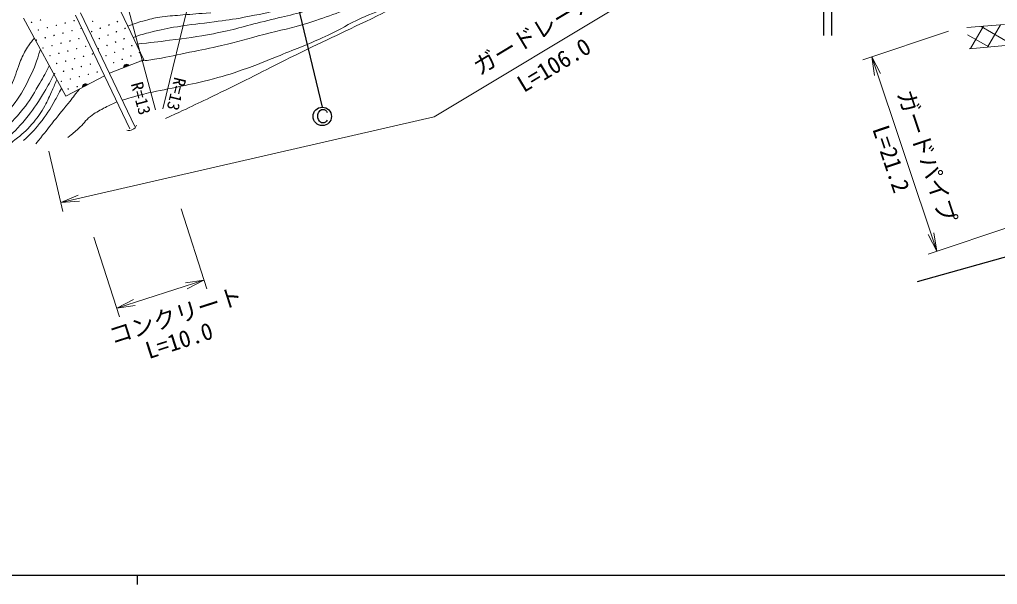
# Model space of a CAD drawing. Units: millimetres, scale not verified. Extents: x 40000 to 680000, y 20000 to 380000.
# Drawn here: x 155276 to 261066, y 204000 to 265101 of the extents above; entities that cross this region are included whole.
import ezdxf
from ezdxf.enums import TextEntityAlignment as Align

# ---------------------------------------------------------------- set-up
doc = ezdxf.new("R2010")
doc.units = ezdxf.units.MM
doc.header["$LTSCALE"] = 1000
for name, color, linetype, lineweight in [('M-BMK-OTRS', 5, 'Continuous', 25), ('M-STR-HTXT', 7, 'Continuous', 13), ('M-STR-STRC', 7, 'Continuous', 25), ('M-TTL-BAND', 7, 'Continuous', 25), ('M-WORK', 1, 'Continuous', 13)]:
    doc.layers.add(name, color=color, linetype=linetype, lineweight=lineweight)
doc.styles.add('ＭＳ ゴシック', font='')
doc.styles.get('ＭＳ ゴシック').set_extended_font_data('MS Gothic')

# ---------------------------------------------------------------- blocks, each defined once
blk = doc.blocks.new('open_arrow')
at = {"color": 0, "linetype": 'Continuous', "lineweight": -2}
blk.add_lwpolyline([(7.5, 1.25), (0, 0), (7.5, -1.25)], dxfattribs=at)

msp = doc.modelspace()

# ---------------------------------------------------------------- linework, layer by layer
at = {"layer": 'M-BMK-OTRS'}
msp.add_line((252428, 236753), (292328, 247979), dxfattribs=at)
at = {"layer": 'M-STR-HTXT'}
for p, q in [((200133, 254570), (259512, 290323)), ((165839, 270792), (169991, 255319)), ((174394, 270282), (170762, 255451)), ((255774, 263863), (246512, 260752)), ((247460, 261070), (254523, 240044)), ((159729, 245320), (200133, 254570)), ((158459, 250864), (159952, 244346)), ((172750, 244611), (175527, 235969)), ((262838, 242837), (253575, 239726)), ((163317, 241580), (166093, 232938)), ((165787, 233890), (175221, 236921))]:
    msp.add_line(p, q, dxfattribs=at)
at = {"layer": 'M-STR-STRC'}
for p, q in [((184663, 269543), (188022, 255626)), ((242236, 267042), (242236, 263387)), ((243127, 267042), (243127, 263387)), ((187560, 254817), (187612, 255035)), ((187612, 255035), (187666, 255102)), ((187666, 255102), (187780, 255257)), ((187780, 255257), (187935, 255363)), ((187935, 255363), (188214, 255365)), ((188214, 255365), (188376, 255314)), ((188376, 255314), (188486, 255203)), ((188486, 255203), (188545, 255035)), ((187560, 254486), (187560, 254817)), ((187607, 254274), (187560, 254486)), ((187719, 254106), (187607, 254274)), ((187825, 253998), (187719, 254106)), ((187942, 253942), (187825, 253998)), ((188217, 253942), (187942, 253942)), ((188378, 253993), (188217, 253942)), ((188489, 254108), (188378, 253993)), ((188538, 254209), (188489, 254108))]:
    msp.add_line(p, q, dxfattribs=at)
msp.add_circle((188022, 254626), 1000, dxfattribs=at)
msp.add_circle((188022, 254626), 1000, dxfattribs=at)
at = {"layer": 'M-TTL-BAND'}
for p, q in [((40000, 205000), (579000, 205000)), ((168000, 205000), (168000, 204000))]:
    msp.add_line(p, q, dxfattribs=at)
at = {"layer": 'M-WORK'}
for p, q in [((165145, 268280), (168714, 260749)), ((161321, 265565), (167199, 253287)), ((161862, 265824), (167740, 253546)), ((160268, 256806), (155711, 265249)), ((257754, 264226), (261832, 264568)), ((259995, 262129), (261381, 264530)), ((260126, 262141), (257841, 263460)), ((258166, 261961), (259561, 264378)), ((262644, 262419), (259291, 264355)), ((258015, 261947), (261930, 262306)), ((168714, 260749), (164991, 259288)), ((164459, 259009), (160268, 256806))]:
    msp.add_line(p, q, dxfattribs=at)
for centre in [(156574, 264808), (157541, 265062), (159246, 264476), (160213, 264730), (161180, 264984), (163175, 264916), (164935, 264526), (165867, 264888), (157311, 263968), (158279, 264222), (159983, 263636), (160951, 263890), (163070, 263803), (164002, 264164), (164830, 263413), (165762, 263774), (166695, 264136), (157082, 262873), (158049, 263128), (159016, 263382), (159754, 262542), (160721, 262796), (161688, 263050), (163898, 263051), (165658, 262661), (166590, 263023), (157820, 262033), (158787, 262287), (159525, 261447), (160492, 261702), (161459, 261956), (162426, 262210), (163164, 261370), (163793, 261938), (164726, 262300), (165554, 261548), (166486, 261910), (167418, 262272), (168246, 261520), (158558, 261193), (159295, 260353), (160262, 260607), (161230, 260862), (162197, 261116), (162935, 260276), (164621, 261187), (165449, 260435), (166381, 260797), (167314, 261158), (159066, 259259), (160033, 259513), (161000, 259767), (161967, 260021), (162705, 259181), (163672, 259436), (159804, 258419), (160771, 258673), (161738, 258927), (160541, 257579), (161509, 257833), (162476, 258087)]:
    msp.add_circle(centre, 25, dxfattribs=at)
for centre, radius, start, end in [((161918, 264144), 25, 91.51139, 320.94235), ((166872, 259968), 305, 31.8136, 191.03589), ((166872, 259968), 244, 34.45172, 188.39776), ((166872, 259968), 183, 38.91517, 183.93432), ((166872, 259968), 122, 48.22103, 174.62846), ((166872, 259968), 100, 54.79176, 168.05773), ((162389, 257859), 305, 38.11168, 197.33397), ((162389, 257859), 244, 40.7498, 194.69584), ((162389, 257859), 183, 45.21325, 190.2324), ((162389, 257859), 122, 54.51911, 180.92654), ((162389, 257859), 100, 61.08984, 174.35581), ((167129, 253977), 865, 252.77722, 339.32977)]:
    msp.add_arc(centre, radius, start, end, dxfattribs=at)
for points, knots in [([(168292, 260584), (169179, 260696), (169419, 260735), (170139, 260851), (171530, 261074), (172295, 261276), (173674, 261561), (175027, 261841), (175792, 261971), (177137, 262290), (178938, 262716), (179928, 263031), (181719, 263497), (183570, 263980), (184640, 264138), (186461, 264723), (188859, 265493), (190196, 265963), (192509, 266961), (193808, 267521), (194529, 267854), (195785, 268506), (197906, 269606), (199101, 270217), (201140, 271463), (202972, 272583), (203964, 273267), (205722, 274500), (207220, 275550), (208041, 276166), (209479, 277297), (210884, 278402), (211584, 279130), (212995, 280228), (214478, 281380), (215362, 281954), (216885, 283052), (218525, 284233), (219441, 284898), (221094, 286062), (222678, 287177), (223596, 287758), (225170, 288886), (226749, 290017), (227628, 290657), (229166, 291843), (230713, 293036), (231524, 293774), (233056, 294987), (234975, 296506), (236062, 297342), (238011, 298823), (239840, 300213), (240864, 300994), (242726, 302339), (244294, 303472), (245192, 304079), (246776, 305190), (248023, 306066), (248707, 306578), (249973, 307428), (251114, 308194), (251492, 308435), (252927, 309341)], [0, 0, 0, 0, 1, 1, 1, 2, 2, 2, 3, 3, 3, 4, 4, 4, 5, 5, 5, 6, 6, 6, 7, 7, 7, 8, 8, 8, 9, 9, 9, 10, 10, 10, 11, 11, 11, 12, 12, 12, 13, 13, 13, 14, 14, 14, 15, 15, 15, 16, 16, 16, 17, 17, 17, 18, 18, 18, 19, 19, 19, 20, 20, 20, 21, 21, 21, 21]), ([(171072, 254394), (173984, 255748), (174734, 256104), (177066, 257231), (180240, 258765), (181973, 259716), (185138, 261267), (188574, 262950), (190532, 263824), (193970, 265503), (196416, 266698), (197816, 267312), (200204, 268620), (201578, 269373), (202373, 269768), (203647, 270681), (205408, 271944), (206313, 272762), (207956, 274175), (209506, 275507), (210263, 276381), (211832, 277691), (213160, 278800), (214010, 279284), (215389, 280329), (218378, 282593), (220017, 283907), (222981, 286203), (226526, 288948), (228519, 290476), (232053, 293236), (235136, 295644), (236796, 297081), (239925, 299430), (242519, 301378), (244047, 302368), (246678, 304265), (249745, 306476), (250705, 307179), (254506, 309956)], [0, 0, 0, 0, 1, 1, 1, 2, 2, 2, 3, 3, 3, 4, 4, 4, 5, 5, 5, 6, 6, 6, 7, 7, 7, 8, 8, 8, 9, 9, 9, 10, 10, 10, 11, 11, 11, 12, 12, 12, 13, 13, 13, 13]), ([(167563, 263178), (168469, 263471), (168729, 263545), (169488, 263744), (170591, 264032), (171223, 264141), (172347, 264330), (173893, 264589), (174773, 264642), (176325, 264863), (177596, 265043), (178316, 265099), (179576, 265342), (181231, 265662), (182165, 265831), (183785, 266301), (185021, 266660), (185715, 266870), (186911, 267349), (188556, 268008), (189437, 268474), (191031, 269249), (192725, 270073), (193663, 270558), (195311, 271469), (197065, 272439), (198022, 273027), (199716, 274098), (201936, 275501), (203135, 276357), (205311, 277828), (207180, 279092), (208268, 279746), (210070, 281105), (210817, 281667), (211069, 281852), (211962, 282570)], [0, 0, 0, 0, 1, 1, 1, 2, 2, 2, 3, 3, 3, 4, 4, 4, 5, 5, 5, 6, 6, 6, 7, 7, 7, 8, 8, 8, 9, 9, 9, 10, 10, 10, 11, 11, 11, 12, 12, 12, 12]), ([(167916, 262432), (169655, 262623), (170110, 262678), (171513, 262862), (173370, 263106), (174416, 263220), (176255, 263573), (178415, 263986), (179591, 264376), (181725, 264905), (183961, 265459), (185231, 265704), (187444, 266343), (188883, 266759), (189695, 266982), (191094, 267516), (192788, 268161), (193741, 268530), (195356, 269354), (197047, 270215), (197911, 270854), (199486, 271911), (201442, 273225), (202487, 274035), (204388, 275428), (205725, 276408), (206150, 276723), (207798, 277959)], [0, 0, 0, 0, 1, 1, 1, 2, 2, 2, 3, 3, 3, 4, 4, 4, 5, 5, 5, 6, 6, 6, 7, 7, 7, 8, 8, 8, 9, 9, 9, 9]), ([(166382, 256381), (167491, 256721), (167802, 256805), (168721, 257041), (170094, 257394), (170888, 257487), (172273, 257787), (173620, 258079), (174384, 258205), (175719, 258551), (177206, 258936), (178031, 259187), (179484, 259688), (181312, 260317), (182302, 260763), (184093, 261490), (185881, 262217), (186897, 262595), (188648, 263408), (190070, 264070), (190794, 264590), (192218, 265247), (193443, 265811), (194189, 265989), (195415, 266552), (196958, 267261), (197785, 267737), (199305, 268497), (200470, 269080), (201126, 269399), (202288, 269989), (202820, 270258), (202987, 270343), (203647, 270681)], [0, 0, 0, 0, 1, 1, 1, 2, 2, 2, 3, 3, 3, 4, 4, 4, 5, 5, 5, 6, 6, 6, 7, 7, 7, 8, 8, 8, 9, 9, 9, 10, 10, 10, 11, 11, 11, 11]), ([(166988, 264391), (167875, 264713), (168134, 264810), (168889, 265011), (169588, 265198), (169984, 265297), (170700, 265402), (171575, 265530), (172075, 265522), (172956, 265597), (174128, 265697), (174496, 265727), (175957, 265846)], [0, 0, 0, 0, 1, 1, 1, 2, 2, 2, 3, 3, 3, 4, 4, 4, 4]), ([(122143, 262311), (124065, 260478), (124553, 260008), (126117, 258552), (127308, 257443), (127915, 256751), (129181, 255728), (130916, 254326), (131875, 253506), (133763, 252318), (134800, 251666), (135349, 251198), (136507, 250800), (137947, 250304), (138796, 250040), (140317, 249974), (141684, 249914), (142472, 249989), (143807, 250293), (145344, 250644), (146194, 250945), (147616, 251625), (148842, 252211), (149540, 252561), (150600, 253410), (151778, 254353), (152476, 254886), (153371, 256101), (153942, 256877), (154138, 257399), (154516, 258286), (154904, 259194), (154995, 259754), (155395, 260657), (155656, 261244), (155786, 261587), (156141, 262122), (156403, 262516), (156515, 262660), (156881, 263082)], [0, 0, 0, 0, 1, 1, 1, 2, 2, 2, 3, 3, 3, 4, 4, 4, 5, 5, 5, 6, 6, 6, 7, 7, 7, 8, 8, 8, 9, 9, 9, 10, 10, 10, 11, 11, 11, 12, 12, 12, 13, 13, 13, 13]), ([(144629, 249416), (146177, 249992), (146630, 250147), (147862, 250731), (148837, 251193), (149412, 251414), (150313, 252009), (151393, 252724), (151984, 253161), (152923, 254052), (153711, 254799), (154154, 255231), (154788, 256112), (155524, 257134), (155864, 257763), (156404, 258901), (156937, 260022), (157082, 260468), (157534, 261872)], [0, 0, 0, 0, 1, 1, 1, 2, 2, 2, 3, 3, 3, 4, 4, 4, 5, 5, 5, 6, 6, 6, 6]), ([(148312, 249958), (149089, 250276), (149320, 250399), (149946, 250722), (151319, 251430), (152060, 251917), (153232, 252924), (154259, 253807), (154789, 254363), (155647, 255411), (156390, 256317), (156704, 256905), (157299, 257915), (157794, 258755), (157952, 259054), (158484, 260112)], [0, 0, 0, 0, 1, 1, 1, 2, 2, 2, 3, 3, 3, 4, 4, 4, 5, 5, 5, 5]), ([(151594, 250811), (152546, 251311), (152860, 251504), (153600, 252054), (154616, 252809), (155092, 253361), (155909, 254327), (156726, 255293), (157113, 255896), (157774, 256974), (158287, 257809), (158454, 258113), (158995, 259166)], [0, 0, 0, 0, 1, 1, 1, 2, 2, 2, 3, 3, 3, 4, 4, 4, 4]), ([(153361, 251086), (154044, 251520), (154247, 251664), (154782, 252080), (155552, 252680), (155969, 253049), (156611, 253786), (157162, 254418), (157431, 254812), (157872, 255526), (158270, 256170), (158408, 256579), (158724, 257267), (158960, 257779), (159035, 257947), (159308, 258586)], [0, 0, 0, 0, 1, 1, 1, 2, 2, 2, 3, 3, 3, 4, 4, 4, 5, 5, 5, 5]), ([(155716, 252009), (156563, 252813), (156826, 253082), (157448, 253848), (158201, 254775), (158534, 255367), (159126, 256405), (159403, 256890), (159500, 257056), (159807, 257661)], [0, 0, 0, 0, 1, 1, 1, 2, 2, 2, 3, 3, 3, 3]), ([(157048, 251663), (157873, 252714), (158083, 252982), (158753, 253821), (159446, 254688), (159850, 255161), (160538, 256032), (161015, 256636), (161166, 256829), (161749, 257584)], [0, 0, 0, 0, 1, 1, 1, 2, 2, 2, 3, 3, 3, 3]), ([(160485, 252356), (161053, 252788), (161217, 252919), (161657, 253315), (162188, 253792), (162380, 254173), (162936, 254620), (163449, 255033), (163796, 255184), (164374, 255499), (164920, 255797), (165118, 255888), (165805, 256198)], [0, 0, 0, 0, 1, 1, 1, 2, 2, 2, 3, 3, 3, 4, 4, 4, 4])]:
    msp.add_open_spline(points, degree=3, knots=knots, dxfattribs=at)

# ---------------------------------------------------------------- block references
at = {"layer": 'M-STR-HTXT', "xscale": 267, "yscale": 267}
for p, rotation in [((247460, 261070), 288.6), ((159729, 245320), 12.9), ((254523, 240044), 108.6), ((175221, 236921), 197.8), ((165787, 233890), 17.8)]:
    msp.add_blockref('open_arrow', p, dxfattribs=dict(at, rotation=rotation))

# ---------------------------------------------------------------- texts
at = {"layer": 'M-STR-HTXT', "style": 'ＭＳ ゴシック'}
for s, height, rotation, p in [('ガードレール', 1833, 31.053, (204567, 259802)), ('R=13', 1320, 285.019, (167938, 258315)), ('R=13', 1320, 256.239, (172680, 258794)), ('ガードパイプ', 1833, 288.568, (251055, 257417)), ('コンクリート', 1833, 17.812, (165027, 230795))]:
    msp.add_text(s, height=height, rotation=rotation, dxfattribs=at).set_placement(p, align=Align.MIDDLE_LEFT)
for s, rotation, p in [('L=106.0', 31.053, (213841, 258929)), ('L=21.2', 288.568, (248178, 249565)), ('L=10.0', 17.812, (172992, 228991))]:
    msp.add_text(s, height=1833, rotation=rotation, dxfattribs=at).set_placement(p, align=Align.BOTTOM_CENTER)

doc.saveas('drawing.dxf')
